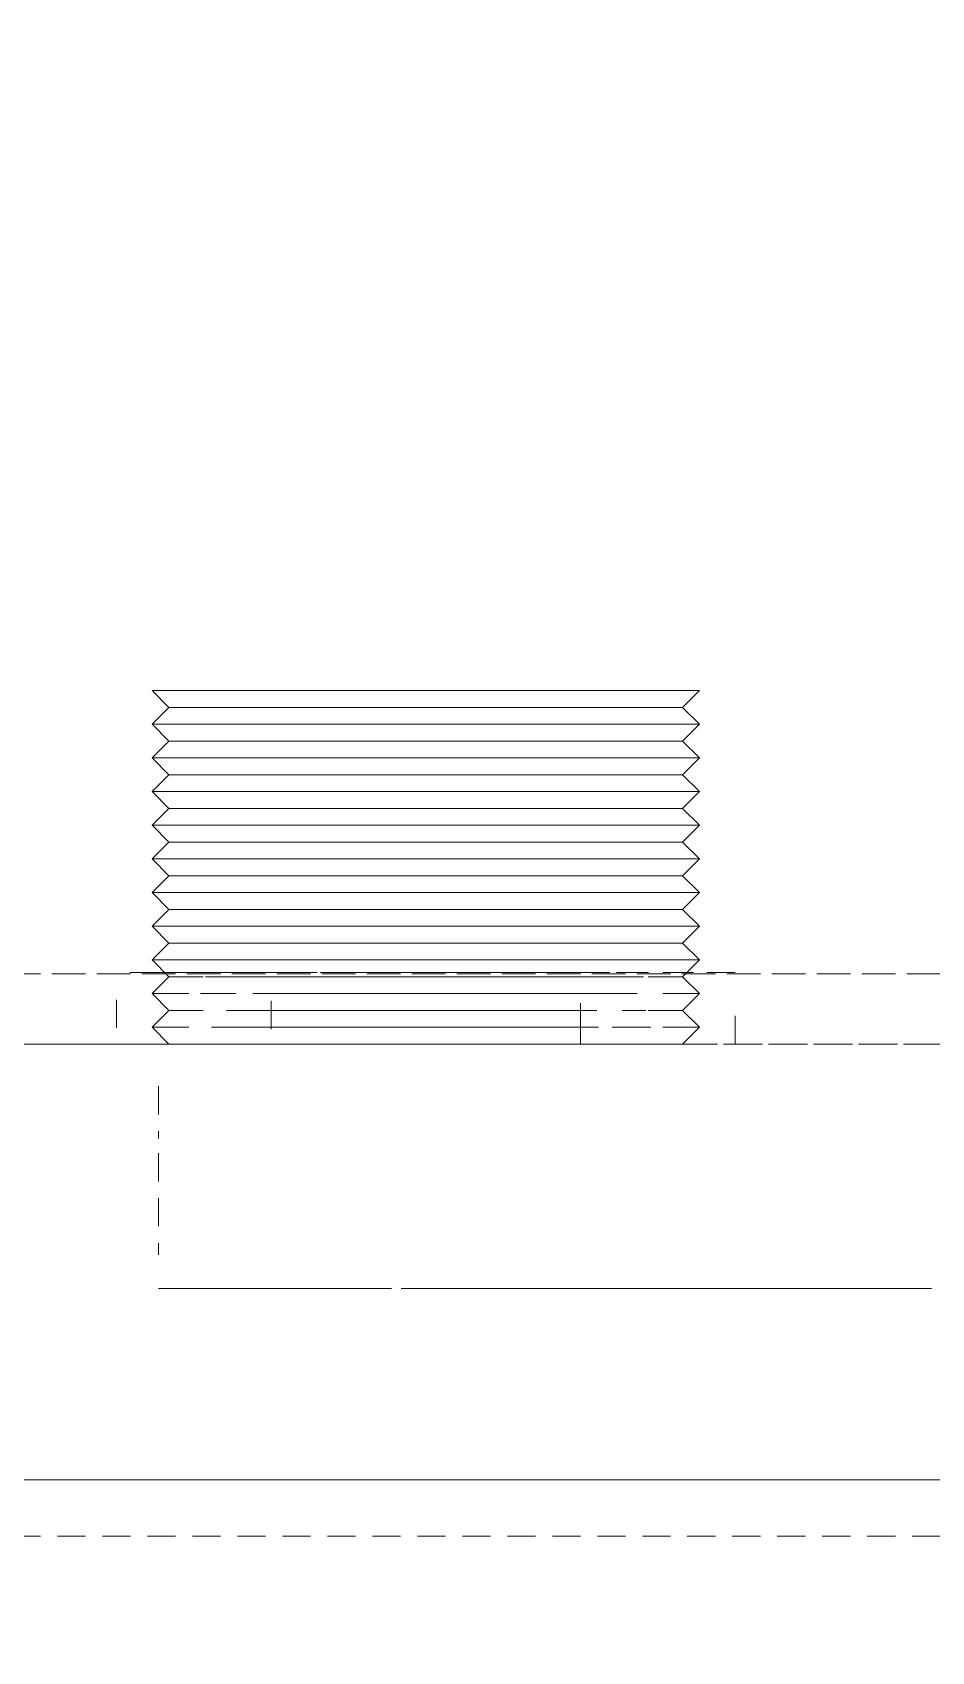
# Model space of a CAD drawing. Header units: millimetres. Extents: x -10915 to 60194, y -32941 to 46712.
# Drawn here: x 47118 to 47150, y 8855.3 to 8912.9 of the extents above; entities that cross this region are included whole.
import ezdxf

# ---------------------------------------------------------------- set-up
doc = ezdxf.new("R2010")
doc.units = ezdxf.units.MM
doc.linetypes.add('200_ШТРИХ_ш1п0_6_', pattern=[1.6, 1, -0.6])
doc.layers.add('Перекрытие штриховка', color=7, linetype='Continuous', lineweight=18)
doc.layers.add('Сантехника', color=7, linetype='Continuous', lineweight=18)

# ---------------------------------------------------------------- blocks, each defined once
blk = doc.blocks.new('Reece_Tap_Wolfen_Drinking-Fountain - 10 L_Stainless Steel-7189108-План полов 2-го этажа')
at = {"layer": 'Сантехника', "lineweight": 9}
for p, q in [((-100.233, 165.07), (-99.634, 164.472)), ((-90.502, 165.07), (-100.233, 165.07)), ((-98.002, 165.07), (-90.502, 165.07)), ((-90.502, 165.07), (-83.002, 165.07)), ((-80.77, 165.07), (-90.502, 165.07)), ((-81.369, 164.472), (-80.77, 165.07)), ((-99.634, 164.472), (-100.233, 163.873)), ((-90.502, 164.472), (-99.634, 164.472)), ((-81.369, 164.472), (-90.502, 164.472)), ((-80.77, 163.873), (-81.369, 164.472)), ((-100.233, 163.873), (-99.634, 163.275)), ((-90.502, 163.873), (-100.233, 163.873)), ((-80.77, 163.873), (-90.502, 163.873)), ((-81.369, 163.275), (-80.77, 163.873)), ((-99.634, 163.275), (-100.233, 162.676)), ((-90.502, 163.275), (-99.634, 163.275)), ((-81.369, 163.275), (-90.502, 163.275)), ((-80.77, 162.676), (-81.369, 163.275)), ((-100.233, 162.676), (-99.634, 162.077)), ((-90.502, 162.676), (-100.233, 162.676)), ((-80.77, 162.676), (-90.502, 162.676)), ((-81.369, 162.077), (-80.77, 162.676)), ((-99.634, 162.077), (-100.233, 161.479)), ((-90.502, 162.077), (-99.634, 162.077)), ((-81.369, 162.077), (-90.502, 162.077)), ((-80.77, 161.479), (-81.369, 162.077)), ((-100.233, 161.479), (-99.634, 160.88)), ((-90.502, 161.479), (-100.233, 161.479)), ((-80.77, 161.479), (-90.502, 161.479)), ((-81.369, 160.88), (-80.77, 161.479)), ((-99.634, 160.88), (-100.233, 160.282)), ((-90.502, 160.88), (-99.634, 160.88)), ((-81.369, 160.88), (-90.502, 160.88)), ((-80.77, 160.282), (-81.369, 160.88)), ((-100.233, 160.282), (-99.634, 159.683)), ((-90.502, 160.282), (-100.233, 160.282)), ((-80.77, 160.282), (-90.502, 160.282)), ((-81.369, 159.683), (-80.77, 160.282)), ((-99.634, 159.683), (-100.233, 159.085)), ((-90.502, 159.683), (-99.634, 159.683)), ((-81.369, 159.683), (-90.502, 159.683)), ((-80.77, 159.085), (-81.369, 159.683)), ((-100.233, 159.085), (-99.634, 158.486)), ((-90.502, 159.085), (-100.233, 159.085)), ((-80.77, 159.085), (-90.502, 159.085)), ((-81.369, 158.486), (-80.77, 159.085)), ((-99.634, 158.486), (-100.233, 157.887)), ((-90.502, 158.486), (-99.634, 158.486)), ((-81.369, 158.486), (-90.502, 158.486)), ((-80.77, 157.887), (-81.369, 158.486)), ((-100.233, 157.887), (-99.634, 157.289)), ((-90.502, 157.887), (-100.233, 157.887)), ((-80.77, 157.887), (-90.502, 157.887)), ((-81.369, 157.289), (-80.77, 157.887)), ((-99.634, 157.289), (-100.233, 156.69)), ((-90.502, 157.289), (-99.634, 157.289)), ((-81.369, 157.289), (-90.502, 157.289)), ((-80.77, 156.69), (-81.369, 157.289)), ((-100.233, 156.69), (-99.634, 156.092)), ((-90.502, 156.69), (-100.233, 156.69)), ((-80.77, 156.69), (-90.502, 156.69)), ((-81.369, 156.092), (-80.77, 156.69)), ((-99.634, 156.092), (-100.233, 155.493)), ((-90.502, 156.092), (-99.634, 156.092)), ((-81.369, 156.092), (-90.502, 156.092)), ((-80.77, 155.493), (-81.369, 156.092)), ((-100.233, 155.493), (-99.634, 154.894)), ((-90.502, 155.493), (-100.233, 155.493)), ((-80.77, 155.493), (-90.502, 155.493)), ((-81.369, 154.894), (-80.77, 155.493))]:
    blk.add_line(p, q, dxfattribs=at)
at = {"layer": 'Сантехника', "color": 251, "lineweight": 9, "true_color": 0x666666}
for p, q in [((-90.502, 165.07), (-97.53, 165.07)), ((-83.473, 165.07), (-90.502, 165.07)), ((-92.201, 164.472), (-97.423, 164.472)), ((-83.83, 164.472), (-90.502, 164.472)), ((-91.249, 163.873), (-97.53, 163.873)), ((-84.011, 163.873), (-90.502, 163.873)), ((-92.201, 163.275), (-97.423, 163.275)), ((-84.363, 163.275), (-90.502, 163.275)), ((-92.816, 162.676), (-97.53, 162.676)), ((-90.502, 162.676), (-91.992, 162.676)), ((-83.473, 162.676), (-90.502, 162.676)), ((-92.359, 162.077), (-97.423, 162.077)), ((-90.502, 162.077), (-92.201, 162.077)), ((-83.581, 162.077), (-90.502, 162.077)), ((-92.816, 161.479), (-97.53, 161.479)), ((-90.502, 161.479), (-92.726, 161.479)), ((-83.473, 161.479), (-90.502, 161.479)), ((-93.084, 160.88), (-97.423, 160.88)), ((-90.502, 160.88), (-92.201, 160.88)), ((-83.581, 160.88), (-90.502, 160.88)), ((-93.447, 160.282), (-97.53, 160.282)), ((-90.502, 160.282), (-92.816, 160.282)), ((-83.473, 160.282), (-90.502, 160.282)), ((-90.502, 159.683), (-97.423, 159.683)), ((-83.581, 159.683), (-90.502, 159.683)), ((-94.15, 159.085), (-97.53, 159.085)), ((-90.502, 159.085), (-92.816, 159.085)), ((-83.473, 159.085), (-90.502, 159.085)), ((-90.502, 158.486), (-97.423, 158.486)), ((-83.581, 158.486), (-90.502, 158.486)), ((-90.502, 157.887), (-97.53, 157.887)), ((-83.473, 157.887), (-90.502, 157.887)), ((-90.502, 157.289), (-97.423, 157.289)), ((-83.581, 157.289), (-90.502, 157.289)), ((-90.502, 156.69), (-97.53, 156.69)), ((-83.473, 156.69), (-90.502, 156.69)), ((-90.502, 156.092), (-97.423, 156.092)), ((-83.581, 156.092), (-90.502, 156.092)), ((-90.502, 155.493), (-97.53, 155.493)), ((-83.473, 155.493), (-90.502, 155.493))]:
    blk.add_line(p, q, dxfattribs=at)
at = {"layer": 'Сантехника', "linetype": '200_ШТРИХ_ш1п0_6_'}
for p, q in [((134, 155), (-134, 155)), ((-100.028, 155.046), (-101.502, 155.046)), ((-100.233, 155.046), (-98.929, 155.046)), ((-93.252, 155.046), (-96.002, 155.046)), ((-92.702, 155.046), (-88.302, 155.046)), ((-92.702, 155.046), (-88.302, 155.046)), ((-85.002, 155.046), (-87.752, 155.046)), ((-82.074, 155.046), (-80.77, 155.046)), ((-79.502, 155.046), (-80.975, 155.046))]:
    blk.add_line(p, q, dxfattribs=at)
at = {"layer": 'Сантехника', "color": 251, "linetype": '200_ШТРИХ_ш1п0_6_', "true_color": 0x666666}
for p, q in [((-110, 155), (110, 155)), ((110, 155), (-110, 155)), ((-95.265, 155.046), (-96.002, 155.046)), ((-85.002, 155.046), (-85.739, 155.046)), ((120, 137), (-120, 137))]:
    blk.add_line(p, q, dxfattribs=at)
at = {"layer": 'Сантехника', "color": 253, "linetype": '200_ШТРИХ_ш1п0_6_', "true_color": 0xa3a3a3}
for p, q in [((110, 155), (-110, 155)), ((-98.28, 155.046), (-100.028, 155.046)), ((-96.002, 155.046), (-100.028, 155.046)), ((-95.367, 155.046), (-90.502, 155.046)), ((-93.252, 155.046), (-95.265, 155.046)), ((-87.752, 155.046), (-93.252, 155.046)), ((-92.407, 155.046), (-90.502, 155.046)), ((-92.407, 155.046), (-90.502, 155.046)), ((-90.502, 155.046), (-85.636, 155.046)), ((-89.932, 155.046), (-89.402, 155.046)), ((-89.932, 155.046), (-89.402, 155.046)), ((-88.946, 155.046), (-88.302, 155.046)), ((-88.946, 155.046), (-88.302, 155.046)), ((-85.739, 155.046), (-87.752, 155.046)), ((-80.975, 155.046), (-85.002, 155.046)), ((-80.975, 155.046), (-82.724, 155.046)), ((-101.502, 154.076), (-101.502, 152.5)), ((-96.002, 154.035), (-96.002, 152.5)), ((-96.002, 154.035), (-96.002, 152.5)), ((-85.002, 152.5), (-85.002, 153.953)), ((-85.002, 152.5), (-85.002, 153.953)), ((-79.502, 152.5), (-79.502, 153.912)), ((-110, 152.5), (109.924, 152.5)), ((-120, 137), (120, 137)), ((120, 137), (-120, 137)), ((-134, 135), (134, 135)), ((-134, 135), (134, 135))]:
    blk.add_line(p, q, dxfattribs=at)
at = {"layer": 'Сантехника', "color": 9, "linetype": '200_ШТРИХ_ш1п0_6_', "true_color": 0xc7c7c7}
for p, q in [((-97.053, 155.046), (-98.28, 155.046)), ((-97.383, 155.046), (-96.044, 155.046)), ((-95.367, 155.046), (-90.502, 155.046)), ((-92.702, 155.046), (-92.407, 155.046)), ((-92.702, 155.046), (-92.407, 155.046)), ((-90.502, 155.046), (-89.932, 155.046)), ((-90.502, 155.046), (-89.932, 155.046)), ((-90.502, 155.046), (-85.636, 155.046)), ((-89.402, 155.046), (-88.946, 155.046)), ((-89.402, 155.046), (-88.946, 155.046)), ((-84.959, 155.046), (-83.621, 155.046)), ((-82.724, 155.046), (-83.951, 155.046)), ((-98.28, 152.5), (-110, 152.5)), ((-110, 152.5), (-98.28, 152.5)), ((-101.502, 152.5), (-96.002, 152.5)), ((-98.929, 152.5), (-100.233, 152.5)), ((-96.002, 152.5), (-85.002, 152.5)), ((-90.502, 152.5), (-95.367, 152.5)), ((-88.302, 152.5), (-92.702, 152.5)), ((-88.302, 152.5), (-92.702, 152.5)), ((-85.636, 152.5), (-90.502, 152.5)), ((-85.002, 152.5), (-82.724, 152.5)), ((-72.514, 152.5), (-82.724, 152.5)), ((-82.724, 152.5), (-72.514, 152.5)), ((-82.724, 152.5), (-79.502, 152.5)), ((-80.77, 152.5), (-82.074, 152.5)), ((-81.102, 152.5), (-82.074, 152.5)), ((-80.77, 152.5), (-81.102, 152.5)), ((-100, 151), (-100, 149.142)), ((-100, 148.617), (-100, 145)), ((-90.371, 143.804), (-100, 143.804)), ((-72.514, 143.804), (-100, 143.804)), ((-90.371, 143.804), (-72.514, 143.804)), ((-120, 137), (120, 137)), ((120, 137), (-120, 137))]:
    blk.add_line(p, q, dxfattribs=at)
at = {"layer": 'Сантехника', "color": 254, "linetype": '200_ШТРИХ_ш1п0_6_', "true_color": 0xdddddd}
for p, q in [((-89.184, 155.046), (-91.925, 155.046)), ((-96.002, 154.035), (-96.002, 152.5)), ((-85.002, 153.953), (-85.002, 152.5)), ((-100, 152.5), (-110, 152.5)), ((-110, 152.5), (-100, 152.5)), ((-100, 152.5), (-98.28, 152.5)), ((-100, 152.5), (-98.717, 152.5)), ((-96.997, 152.5), (-98.28, 152.5)), ((-98.28, 152.5), (-96.997, 152.5)), ((-98.28, 152.5), (-97.053, 152.5)), ((-96.044, 152.5), (-97.383, 152.5)), ((-96.002, 152.5), (-95.814, 152.5)), ((-95.814, 152.5), (-95.265, 152.5)), ((-93.02, 152.5), (-95.367, 152.5)), ((-90.502, 152.5), (-93.02, 152.5)), ((-85.636, 152.5), (-90.502, 152.5)), ((-85.739, 152.5), (-85.189, 152.5)), ((-85.189, 152.5), (-85.002, 152.5)), ((-83.621, 152.5), (-84.959, 152.5)), ((-82.724, 152.5), (-84.006, 152.5)), ((-84.006, 152.5), (-82.724, 152.5)), ((-83.951, 152.5), (-82.724, 152.5)), ((-82.724, 152.5), (-72.514, 152.5)), ((-72.514, 152.5), (-82.724, 152.5)), ((-100, 151), (-100, 149.142)), ((-100, 148.617), (-100, 145)), ((-90.371, 143.804), (-100, 143.804)), ((-72.514, 143.804), (-100, 143.804)), ((-90.371, 143.804), (-72.514, 143.804)), ((120, 137), (-120, 137))]:
    blk.add_line(p, q, dxfattribs=at)
at = {"layer": 'Сантехника', "color": 253, "lineweight": 9, "true_color": 0xa3a3a3}
for p, q in [((-23.514, 155), (-72.514, 155)), ((-71.679, 155), (-72.514, 155)), ((-99.634, 154.894), (-100.233, 154.296)), ((-98.411, 154.894), (-99.634, 154.894)), ((-90.502, 154.894), (-96.701, 154.894)), ((-84.423, 154.894), (-90.502, 154.894)), ((-81.369, 154.894), (-82.593, 154.894)), ((-80.77, 154.296), (-81.369, 154.894)), ((-100.233, 154.296), (-99.634, 153.697)), ((-81.369, 153.697), (-80.77, 154.296)), ((-99.634, 153.697), (-100.233, 153.099)), ((-98.411, 153.697), (-99.634, 153.697)), ((-90.502, 153.697), (-96.58, 153.697)), ((-84.423, 153.697), (-90.502, 153.697)), ((-81.369, 153.697), (-82.593, 153.697)), ((-80.77, 153.099), (-81.369, 153.697)), ((-100.233, 153.099), (-99.634, 152.5)), ((-98.929, 153.099), (-100.233, 153.099)), ((-90.502, 153.099), (-96.647, 153.099)), ((-84.357, 153.099), (-90.502, 153.099)), ((-80.77, 153.099), (-82.074, 153.099)), ((-81.369, 152.5), (-80.77, 153.099))]:
    blk.add_line(p, q, dxfattribs=at)
at = {"layer": 'Сантехника', "color": 9, "lineweight": 9, "true_color": 0xc7c7c7}
for p, q in [((-97.423, 154.894), (-98.33, 154.894)), ((-96.701, 154.894), (-98.33, 154.894)), ((-90.502, 154.894), (-96.358, 154.894)), ((-84.423, 154.894), (-90.502, 154.894)), ((-82.759, 154.894), (-84.423, 154.894)), ((-98.929, 154.296), (-100.233, 154.296)), ((-90.502, 154.296), (-96.647, 154.296)), ((-84.357, 154.296), (-90.502, 154.296)), ((-80.77, 154.296), (-82.074, 154.296)), ((-96.58, 153.697), (-97.587, 153.697)), ((-90.502, 153.697), (-96.58, 153.697)), ((-84.423, 153.697), (-89.755, 153.697)), ((-82.673, 153.697), (-83.521, 153.697)), ((-82.673, 153.697), (-83.521, 153.697)), ((-96.647, 153.099), (-98.124, 153.099)), ((-90.502, 153.099), (-96.647, 153.099)), ((-84.357, 153.099), (-90.128, 153.099)), ((-82.494, 153.099), (-83.869, 153.099)), ((-82.494, 153.099), (-83.473, 153.099)), ((-98.411, 152.5), (-99.634, 152.5)), ((-90.502, 152.5), (-96.58, 152.5)), ((-96.314, 152.5), (-90.502, 152.5)), ((-96.314, 152.5), (-90.502, 152.5)), ((-90.502, 152.5), (-84.689, 152.5)), ((-90.502, 152.5), (-84.689, 152.5)), ((-84.423, 152.5), (-90.502, 152.5)), ((-81.369, 152.5), (-82.593, 152.5)), ((-72.514, 152.5), (-71.679, 152.5)), ((-72.514, 152.5), (-49.801, 152.5))]:
    blk.add_line(p, q, dxfattribs=at)
at = {"layer": 'Сантехника', "color": 254, "lineweight": 9, "true_color": 0xdddddd}
for p, q in [((-97.254, 154.296), (-98.51, 154.296)), ((-97.53, 154.296), (-98.51, 154.296)), ((-90.502, 154.296), (-96.647, 154.296)), ((-84.357, 154.296), (-89.382, 154.296)), ((-82.982, 154.296), (-84.357, 154.296)), ((-97.423, 152.5), (-98.33, 152.5)), ((-96.58, 152.5), (-98.33, 152.5)), ((-98.002, 152.5), (-96.997, 152.5)), ((-90.502, 152.5), (-96.58, 152.5)), ((-84.423, 152.5), (-90.502, 152.5)), ((-82.673, 152.5), (-84.423, 152.5)), ((-84.006, 152.5), (-83.002, 152.5)), ((-82.673, 152.5), (-83.581, 152.5))]:
    blk.add_line(p, q, dxfattribs=at)
at = {"layer": 'Сантехника', "color": 254, "linetype": '200_ШТРИХ_ш1п0_6_', "true_color": 0xeaeaea}
for p, q in [((-100, 152.5), (-110, 152.5)), ((-100, 152.5), (-98.28, 152.5)), ((-100, 152.5), (-98.717, 152.5)), ((-98.316, 152.5), (-97.021, 152.5)), ((-98.28, 152.5), (-96.997, 152.5)), ((-85.636, 152.5), (-95.367, 152.5)), ((-95.367, 152.5), (-85.636, 152.5)), ((-95.265, 152.5), (-94.391, 152.5)), ((-94.391, 152.5), (-93.252, 152.5)), ((-91.071, 152.5), (-92.702, 152.5)), ((-92.407, 152.5), (-92.702, 152.5)), ((-91.071, 152.5), (-92.407, 152.5)), ((-91.925, 152.5), (-89.078, 152.5)), ((-88.596, 152.5), (-90.502, 152.5)), ((-89.932, 152.5), (-90.502, 152.5)), ((-88.596, 152.5), (-89.932, 152.5)), ((-87.752, 152.5), (-86.613, 152.5)), ((-86.613, 152.5), (-85.739, 152.5)), ((-84.006, 152.5), (-82.724, 152.5)), ((-82.724, 152.5), (-84.006, 152.5)), ((-82.724, 152.5), (-72.514, 152.5)), ((-72.514, 152.5), (-82.724, 152.5)), ((-100, 151), (-100, 149.142)), ((-100, 148.617), (-100, 145)), ((-90.371, 143.804), (-100, 143.804)), ((-72.514, 143.804), (-100, 143.804)), ((-90.371, 143.804), (-72.514, 143.804)), ((-120, 137), (120, 137)), ((-120, 137), (120, 137))]:
    blk.add_line(p, q, dxfattribs=at)
at = {"layer": 'Сантехника', "color": 7, "linetype": '200_ШТРИХ_ш1п0_6_', "true_color": 0xfdfdfd}
for p, q in [((-98.28, 152.5), (-100, 152.5)), ((-100, 152.5), (-98.28, 152.5)), ((-98.28, 152.5), (-100, 152.5)), ((-100, 152.5), (-98.28, 152.5)), ((-100, 152.5), (-98.717, 152.5)), ((-100, 152.5), (-98.28, 152.5)), ((-100, 152.5), (-98.717, 152.5)), ((-100, 152.5), (-98.28, 152.5)), ((-100, 152.5), (-98.717, 152.5)), ((-100, 152.5), (-98.28, 152.5)), ((-100, 152.5), (-98.717, 152.5)), ((-100, 152.5), (-98.28, 152.5)), ((-100, 152.5), (-98.717, 152.5)), ((-100, 152.5), (-98.28, 152.5)), ((-100, 152.5), (-98.717, 152.5)), ((-100, 152.5), (-98.28, 152.5)), ((-100, 152.5), (-98.717, 152.5)), ((-100, 152.5), (-98.28, 152.5)), ((-100, 152.5), (-98.717, 152.5)), ((-100, 152.5), (-98.28, 152.5)), ((-100, 152.5), (-98.717, 152.5)), ((-100, 152.5), (-98.28, 152.5)), ((-100, 152.5), (-98.717, 152.5)), ((-100, 152.5), (-98.28, 152.5)), ((-100, 152.5), (-98.717, 152.5)), ((-100, 152.5), (-98.28, 152.5)), ((-100, 152.5), (-98.717, 152.5)), ((-100, 152.5), (-98.28, 152.5)), ((-100, 152.5), (-98.717, 152.5)), ((-100, 152.5), (-98.28, 152.5)), ((-100, 152.5), (-98.717, 152.5)), ((-100, 152.5), (-98.28, 152.5)), ((-100, 152.5), (-98.717, 152.5)), ((-100, 152.5), (-98.28, 152.5)), ((-100, 152.5), (-98.717, 152.5)), ((-100, 152.5), (-98.28, 152.5)), ((-100, 152.5), (-98.717, 152.5)), ((-100, 152.5), (-98.28, 152.5)), ((-100, 152.5), (-98.717, 152.5)), ((-98.316, 152.5), (-97.021, 152.5)), ((-98.316, 152.5), (-97.021, 152.5)), ((-98.316, 152.5), (-97.021, 152.5)), ((-98.316, 152.5), (-97.021, 152.5)), ((-98.316, 152.5), (-97.021, 152.5)), ((-98.316, 152.5), (-97.021, 152.5)), ((-98.316, 152.5), (-97.021, 152.5)), ((-98.316, 152.5), (-97.021, 152.5)), ((-98.316, 152.5), (-97.021, 152.5)), ((-98.316, 152.5), (-97.021, 152.5)), ((-98.316, 152.5), (-97.021, 152.5)), ((-98.316, 152.5), (-97.021, 152.5)), ((-98.316, 152.5), (-97.021, 152.5)), ((-98.316, 152.5), (-97.021, 152.5)), ((-98.316, 152.5), (-97.021, 152.5)), ((-98.316, 152.5), (-97.021, 152.5)), ((-98.316, 152.5), (-97.021, 152.5)), ((-98.316, 152.5), (-97.021, 152.5)), ((-98.316, 152.5), (-97.021, 152.5)), ((-96.997, 152.5), (-98.28, 152.5)), ((-98.28, 152.5), (-96.997, 152.5)), ((-96.997, 152.5), (-98.28, 152.5)), ((-98.28, 152.5), (-96.997, 152.5)), ((-98.28, 152.5), (-96.997, 152.5)), ((-98.28, 152.5), (-96.997, 152.5)), ((-98.28, 152.5), (-96.997, 152.5)), ((-98.28, 152.5), (-96.997, 152.5)), ((-98.28, 152.5), (-96.997, 152.5)), ((-98.28, 152.5), (-96.997, 152.5)), ((-98.28, 152.5), (-96.997, 152.5)), ((-98.28, 152.5), (-96.997, 152.5)), ((-98.28, 152.5), (-96.997, 152.5)), ((-98.28, 152.5), (-96.997, 152.5)), ((-98.28, 152.5), (-96.997, 152.5)), ((-98.28, 152.5), (-96.997, 152.5)), ((-98.28, 152.5), (-96.997, 152.5)), ((-98.28, 152.5), (-96.997, 152.5)), ((-98.28, 152.5), (-96.997, 152.5)), ((-98.28, 152.5), (-96.997, 152.5)), ((-98.28, 152.5), (-96.997, 152.5)), ((-98.28, 152.5), (-96.997, 152.5)), ((-85.636, 152.5), (-95.367, 152.5)), ((-95.367, 152.5), (-85.636, 152.5)), ((-85.636, 152.5), (-95.367, 152.5)), ((-95.367, 152.5), (-85.636, 152.5)), ((-95.367, 152.5), (-85.636, 152.5)), ((-95.367, 152.5), (-85.636, 152.5)), ((-95.367, 152.5), (-85.636, 152.5)), ((-95.367, 152.5), (-85.636, 152.5)), ((-95.367, 152.5), (-85.636, 152.5)), ((-95.367, 152.5), (-85.636, 152.5)), ((-95.367, 152.5), (-85.636, 152.5)), ((-95.367, 152.5), (-85.636, 152.5)), ((-95.367, 152.5), (-85.636, 152.5)), ((-95.367, 152.5), (-85.636, 152.5)), ((-95.367, 152.5), (-85.636, 152.5)), ((-95.367, 152.5), (-85.636, 152.5)), ((-95.367, 152.5), (-85.636, 152.5)), ((-95.367, 152.5), (-85.636, 152.5)), ((-95.367, 152.5), (-85.636, 152.5)), ((-95.367, 152.5), (-85.636, 152.5)), ((-95.367, 152.5), (-85.636, 152.5)), ((-95.367, 152.5), (-85.636, 152.5)), ((-95.367, 152.5), (-85.636, 152.5)), ((-94.996, 152.5), (-93.029, 152.5)), ((-94.996, 152.5), (-93.029, 152.5)), ((-94.996, 152.5), (-93.029, 152.5)), ((-94.996, 152.5), (-93.029, 152.5)), ((-94.996, 152.5), (-93.029, 152.5)), ((-94.996, 152.5), (-93.029, 152.5)), ((-94.996, 152.5), (-93.029, 152.5)), ((-94.996, 152.5), (-93.029, 152.5)), ((-94.996, 152.5), (-93.029, 152.5)), ((-94.996, 152.5), (-93.029, 152.5)), ((-94.996, 152.5), (-93.029, 152.5)), ((-94.996, 152.5), (-93.029, 152.5)), ((-94.996, 152.5), (-93.029, 152.5)), ((-94.996, 152.5), (-93.029, 152.5)), ((-94.996, 152.5), (-93.029, 152.5)), ((-94.996, 152.5), (-93.029, 152.5)), ((-94.996, 152.5), (-93.029, 152.5)), ((-94.996, 152.5), (-93.029, 152.5)), ((-94.996, 152.5), (-93.029, 152.5)), ((-94.996, 152.5), (-93.029, 152.5)), ((-92.742, 152.5), (-90.503, 152.5)), ((-92.742, 152.5), (-90.503, 152.5)), ((-92.742, 152.5), (-90.503, 152.5)), ((-92.742, 152.5), (-90.503, 152.5)), ((-92.742, 152.5), (-90.503, 152.5)), ((-92.742, 152.5), (-90.503, 152.5)), ((-92.742, 152.5), (-90.503, 152.5)), ((-92.742, 152.5), (-90.503, 152.5)), ((-92.742, 152.5), (-90.503, 152.5)), ((-92.742, 152.5), (-90.503, 152.5)), ((-92.742, 152.5), (-90.503, 152.5)), ((-92.742, 152.5), (-90.503, 152.5)), ((-92.742, 152.5), (-90.503, 152.5)), ((-92.742, 152.5), (-90.503, 152.5)), ((-92.742, 152.5), (-90.503, 152.5)), ((-92.742, 152.5), (-90.503, 152.5)), ((-92.742, 152.5), (-90.503, 152.5)), ((-92.742, 152.5), (-90.503, 152.5)), ((-92.742, 152.5), (-90.503, 152.5)), ((-92.742, 152.5), (-90.503, 152.5)), ((-85.636, 152.5), (-90.371, 152.5)), ((-85.636, 152.5), (-90.371, 152.5)), ((-85.636, 152.5), (-90.371, 152.5)), ((-85.636, 152.5), (-90.371, 152.5)), ((-85.636, 152.5), (-90.371, 152.5)), ((-85.636, 152.5), (-90.371, 152.5)), ((-85.636, 152.5), (-90.371, 152.5)), ((-85.636, 152.5), (-90.371, 152.5)), ((-85.636, 152.5), (-90.371, 152.5)), ((-85.636, 152.5), (-90.371, 152.5)), ((-85.636, 152.5), (-90.371, 152.5)), ((-85.636, 152.5), (-90.371, 152.5)), ((-85.636, 152.5), (-90.371, 152.5)), ((-85.636, 152.5), (-90.371, 152.5)), ((-85.636, 152.5), (-90.371, 152.5)), ((-85.636, 152.5), (-90.371, 152.5)), ((-85.636, 152.5), (-90.371, 152.5)), ((-85.636, 152.5), (-90.371, 152.5)), ((-85.636, 152.5), (-90.371, 152.5)), ((-85.636, 152.5), (-90.371, 152.5)), ((-82.724, 152.5), (-84.006, 152.5)), ((-84.006, 152.5), (-82.724, 152.5)), ((-82.724, 152.5), (-84.006, 152.5)), ((-84.006, 152.5), (-82.724, 152.5)), ((-82.724, 152.5), (-84.006, 152.5)), ((-84.006, 152.5), (-82.724, 152.5)), ((-82.724, 152.5), (-84.006, 152.5)), ((-84.006, 152.5), (-82.724, 152.5)), ((-82.724, 152.5), (-84.006, 152.5)), ((-84.006, 152.5), (-82.724, 152.5)), ((-82.724, 152.5), (-84.006, 152.5)), ((-84.006, 152.5), (-82.724, 152.5)), ((-82.724, 152.5), (-84.006, 152.5)), ((-84.006, 152.5), (-82.724, 152.5)), ((-82.724, 152.5), (-84.006, 152.5)), ((-84.006, 152.5), (-82.724, 152.5)), ((-82.724, 152.5), (-84.006, 152.5)), ((-84.006, 152.5), (-82.724, 152.5)), ((-82.724, 152.5), (-84.006, 152.5)), ((-84.006, 152.5), (-82.724, 152.5)), ((-82.724, 152.5), (-84.006, 152.5)), ((-84.006, 152.5), (-82.724, 152.5)), ((-82.724, 152.5), (-84.006, 152.5)), ((-84.006, 152.5), (-82.724, 152.5)), ((-82.724, 152.5), (-84.006, 152.5)), ((-84.006, 152.5), (-82.724, 152.5)), ((-82.724, 152.5), (-84.006, 152.5)), ((-84.006, 152.5), (-82.724, 152.5)), ((-82.724, 152.5), (-84.006, 152.5)), ((-84.006, 152.5), (-82.724, 152.5)), ((-82.724, 152.5), (-84.006, 152.5)), ((-84.006, 152.5), (-82.724, 152.5)), ((-82.724, 152.5), (-84.006, 152.5)), ((-84.006, 152.5), (-82.724, 152.5)), ((-82.724, 152.5), (-84.006, 152.5)), ((-84.006, 152.5), (-82.724, 152.5)), ((-82.724, 152.5), (-84.006, 152.5)), ((-84.006, 152.5), (-82.724, 152.5)), ((-82.724, 152.5), (-84.006, 152.5)), ((-84.006, 152.5), (-82.724, 152.5)), ((-82.724, 152.5), (-84.006, 152.5)), ((-72.514, 152.5), (-82.724, 152.5)), ((-82.724, 152.5), (-72.514, 152.5)), ((-72.514, 152.5), (-82.724, 152.5)), ((-82.724, 152.5), (-72.514, 152.5)), ((-72.514, 152.5), (-82.724, 152.5)), ((-82.724, 152.5), (-72.514, 152.5)), ((-72.514, 152.5), (-82.724, 152.5)), ((-82.724, 152.5), (-72.514, 152.5)), ((-72.514, 152.5), (-82.724, 152.5)), ((-82.724, 152.5), (-72.514, 152.5)), ((-72.514, 152.5), (-82.724, 152.5)), ((-82.724, 152.5), (-72.514, 152.5)), ((-72.514, 152.5), (-82.724, 152.5)), ((-82.724, 152.5), (-72.514, 152.5)), ((-72.514, 152.5), (-82.724, 152.5)), ((-82.724, 152.5), (-72.514, 152.5)), ((-72.514, 152.5), (-82.724, 152.5)), ((-82.724, 152.5), (-72.514, 152.5)), ((-72.514, 152.5), (-82.724, 152.5)), ((-82.724, 152.5), (-72.514, 152.5)), ((-72.514, 152.5), (-82.724, 152.5)), ((-82.724, 152.5), (-72.514, 152.5)), ((-72.514, 152.5), (-82.724, 152.5)), ((-82.724, 152.5), (-72.514, 152.5)), ((-72.514, 152.5), (-82.724, 152.5)), ((-82.724, 152.5), (-72.514, 152.5)), ((-72.514, 152.5), (-82.724, 152.5)), ((-82.724, 152.5), (-72.514, 152.5)), ((-72.514, 152.5), (-82.724, 152.5)), ((-82.724, 152.5), (-72.514, 152.5)), ((-72.514, 152.5), (-82.724, 152.5)), ((-82.724, 152.5), (-72.514, 152.5)), ((-72.514, 152.5), (-82.724, 152.5)), ((-82.724, 152.5), (-72.514, 152.5)), ((-72.514, 152.5), (-82.724, 152.5)), ((-82.724, 152.5), (-72.514, 152.5)), ((-72.514, 152.5), (-82.724, 152.5)), ((-82.724, 152.5), (-72.514, 152.5)), ((-72.514, 152.5), (-82.724, 152.5)), ((-100, 151), (-100, 149.142)), ((-100, 151), (-100, 149.142)), ((-100, 151), (-100, 149.142)), ((-100, 151), (-100, 149.142)), ((-100, 151), (-100, 149.142)), ((-100, 151), (-100, 149.142)), ((-100, 151), (-100, 149.142)), ((-100, 151), (-100, 149.142)), ((-100, 151), (-100, 149.142)), ((-100, 151), (-100, 149.142)), ((-100, 151), (-100, 149.142)), ((-100, 151), (-100, 149.142)), ((-100, 151), (-100, 149.142)), ((-100, 151), (-100, 149.142)), ((-100, 151), (-100, 149.142)), ((-100, 151), (-100, 149.142)), ((-100, 151), (-100, 149.142)), ((-100, 148.617), (-100, 145)), ((-100, 148.617), (-100, 145)), ((-100, 148.617), (-100, 145)), ((-100, 148.617), (-100, 145)), ((-100, 148.617), (-100, 145)), ((-100, 148.617), (-100, 145)), ((-100, 148.617), (-100, 145)), ((-100, 148.617), (-100, 145)), ((-100, 148.617), (-100, 145)), ((-100, 148.617), (-100, 145)), ((-100, 148.617), (-100, 145)), ((-100, 148.617), (-100, 145)), ((-100, 148.617), (-100, 145)), ((-100, 148.617), (-100, 145)), ((-100, 148.617), (-100, 145)), ((-100, 148.617), (-100, 145)), ((-100, 148.617), (-100, 145)), ((-90.371, 143.804), (-100, 143.804)), ((-72.514, 143.804), (-100, 143.804)), ((-98.717, 143.804), (-100, 143.804)), ((-72.514, 143.804), (-100, 143.804)), ((-90.371, 143.804), (-100, 143.804)), ((-72.514, 143.804), (-100, 143.804)), ((-90.371, 143.804), (-100, 143.804)), ((-72.514, 143.804), (-100, 143.804)), ((-94.996, 143.804), (-100, 143.804)), ((-72.514, 143.804), (-100, 143.804)), ((-94.996, 143.804), (-100, 143.804)), ((-72.514, 143.804), (-100, 143.804)), ((-98.717, 143.804), (-100, 143.804)), ((-72.514, 143.804), (-100, 143.804)), ((-90.371, 143.804), (-100, 143.804)), ((-72.514, 143.804), (-100, 143.804)), ((-90.371, 143.804), (-100, 143.804)), ((-72.514, 143.804), (-100, 143.804)), ((-98.717, 143.804), (-100, 143.804)), ((-72.514, 143.804), (-100, 143.804)), ((-90.371, 143.804), (-100, 143.804)), ((-72.514, 143.804), (-100, 143.804)), ((-98.717, 143.804), (-100, 143.804)), ((-72.514, 143.804), (-100, 143.804)), ((-90.371, 143.804), (-100, 143.804)), ((-72.514, 143.804), (-100, 143.804)), ((-98.717, 143.804), (-100, 143.804)), ((-72.514, 143.804), (-100, 143.804)), ((-98.717, 143.804), (-100, 143.804)), ((-72.514, 143.804), (-100, 143.804)), ((-98.717, 143.804), (-100, 143.804)), ((-72.514, 143.804), (-100, 143.804)), ((-98.717, 143.804), (-100, 143.804)), ((-72.514, 143.804), (-100, 143.804)), ((-90.371, 143.804), (-98.717, 143.804)), ((-90.371, 143.804), (-98.717, 143.804)), ((-92.742, 143.804), (-98.717, 143.804)), ((-90.371, 143.804), (-98.717, 143.804)), ((-94.996, 143.804), (-98.717, 143.804)), ((-92.742, 143.804), (-98.717, 143.804)), ((-90.371, 143.804), (-98.717, 143.804)), ((-97.021, 143.804), (-98.717, 143.804)), ((-94.996, 143.804), (-97.021, 143.804)), ((-92.742, 143.804), (-94.996, 143.804)), ((-92.742, 143.804), (-94.996, 143.804)), ((-90.371, 143.804), (-94.996, 143.804)), ((-92.742, 143.804), (-94.996, 143.804)), ((-90.371, 143.804), (-92.742, 143.804)), ((-90.371, 143.804), (-92.742, 143.804)), ((-90.371, 143.804), (-92.742, 143.804)), ((-90.371, 143.804), (-92.742, 143.804)), ((-90.371, 143.804), (-92.742, 143.804)), ((-90.371, 143.804), (-72.514, 143.804)), ((-90.371, 143.804), (-72.514, 143.804)), ((-90.371, 143.804), (-72.514, 143.804)), ((-90.371, 143.804), (-72.514, 143.804)), ((-90.371, 143.804), (-72.514, 143.804)), ((-90.371, 143.804), (-72.514, 143.804)), ((-90.371, 143.804), (-72.514, 143.804)), ((-90.371, 143.804), (-72.514, 143.804)), ((-90.371, 143.804), (-72.514, 143.804)), ((-90.371, 143.804), (-72.514, 143.804)), ((-90.371, 143.804), (-72.514, 143.804)), ((-90.371, 143.804), (-72.514, 143.804)), ((-90.371, 143.804), (-72.514, 143.804)), ((-90.371, 143.804), (-72.514, 143.804)), ((-90.371, 143.804), (-72.514, 143.804)), ((-90.371, 143.804), (-72.514, 143.804)), ((-90.371, 143.804), (-72.514, 143.804))]:
    blk.add_line(p, q, dxfattribs=at)
at = {"layer": 'Сантехника', "color": 7, "linetype": '200_ШТРИХ_ш1п0_6_', "true_color": 0xfcfcfc}
for p, q in [((-100, 152.5), (-98.28, 152.5)), ((-100, 152.5), (-98.717, 152.5)), ((-98.316, 152.5), (-97.021, 152.5)), ((-98.28, 152.5), (-96.997, 152.5)), ((-95.367, 152.5), (-85.636, 152.5)), ((-94.996, 152.5), (-93.029, 152.5)), ((-92.742, 152.5), (-90.503, 152.5)), ((-85.636, 152.5), (-90.371, 152.5)), ((-84.006, 152.5), (-82.724, 152.5)), ((-82.724, 152.5), (-84.006, 152.5)), ((-82.724, 152.5), (-72.514, 152.5)), ((-72.514, 152.5), (-82.724, 152.5)), ((-100, 151), (-100, 149.142)), ((-100, 148.617), (-100, 145)), ((-98.717, 143.804), (-100, 143.804)), ((-72.514, 143.804), (-100, 143.804)), ((-97.021, 143.804), (-98.717, 143.804)), ((-90.371, 143.804), (-97.021, 143.804)), ((-90.371, 143.804), (-72.514, 143.804))]:
    blk.add_line(p, q, dxfattribs=at)
at = {"layer": 'Сантехника', "color": 7, "linetype": '200_ШТРИХ_ш1п0_6_', "true_color": 0xfafafa}
for p, q in [((-100, 152.5), (-98.28, 152.5)), ((-100, 152.5), (-98.717, 152.5)), ((-98.316, 152.5), (-97.021, 152.5)), ((-98.28, 152.5), (-96.997, 152.5)), ((-95.367, 152.5), (-85.636, 152.5)), ((-94.996, 152.5), (-93.029, 152.5)), ((-92.742, 152.5), (-90.503, 152.5)), ((-85.636, 152.5), (-90.371, 152.5)), ((-84.006, 152.5), (-82.724, 152.5)), ((-82.724, 152.5), (-84.006, 152.5)), ((-82.724, 152.5), (-72.514, 152.5)), ((-72.514, 152.5), (-82.724, 152.5)), ((-100, 151), (-100, 149.142)), ((-100, 148.617), (-100, 145)), ((-90.371, 143.804), (-100, 143.804)), ((-72.514, 143.804), (-100, 143.804)), ((-90.371, 143.804), (-72.514, 143.804))]:
    blk.add_line(p, q, dxfattribs=at)
at = {"layer": 'Сантехника', "color": 7, "linetype": '200_ШТРИХ_ш1п0_6_', "true_color": 0xf7f7f7}
for p, q in [((-100, 152.5), (-98.28, 152.5)), ((-100, 152.5), (-98.717, 152.5)), ((-98.316, 152.5), (-97.021, 152.5)), ((-98.28, 152.5), (-96.997, 152.5)), ((-95.367, 152.5), (-85.636, 152.5)), ((-94.996, 152.5), (-93.029, 152.5)), ((-92.742, 152.5), (-90.503, 152.5)), ((-85.636, 152.5), (-90.371, 152.5)), ((-84.006, 152.5), (-82.724, 152.5)), ((-82.724, 152.5), (-84.006, 152.5)), ((-82.724, 152.5), (-72.514, 152.5)), ((-72.514, 152.5), (-82.724, 152.5)), ((-100, 151), (-100, 149.142)), ((-100, 148.617), (-100, 145)), ((-97.021, 143.804), (-100, 143.804)), ((-72.514, 143.804), (-100, 143.804)), ((-94.996, 143.804), (-97.021, 143.804)), ((-90.371, 143.804), (-94.996, 143.804)), ((-90.371, 143.804), (-72.514, 143.804))]:
    blk.add_line(p, q, dxfattribs=at)
at = {"layer": 'Сантехника', "color": 7, "linetype": '200_ШТРИХ_ш1п0_6_', "true_color": 0xf2f2f2}
for p, q in [((-100, 152.5), (-98.28, 152.5)), ((-100, 152.5), (-98.717, 152.5)), ((-98.316, 152.5), (-97.021, 152.5)), ((-98.28, 152.5), (-96.997, 152.5)), ((-95.367, 152.5), (-85.636, 152.5)), ((-94.996, 152.5), (-93.029, 152.5)), ((-92.742, 152.5), (-90.503, 152.5)), ((-90.502, 152.5), (-91.071, 152.5)), ((-90.502, 152.5), (-91.071, 152.5)), ((-85.636, 152.5), (-90.371, 152.5)), ((-88.377, 152.5), (-88.596, 152.5)), ((-88.377, 152.5), (-88.596, 152.5)), ((-88.302, 152.5), (-88.377, 152.5)), ((-88.302, 152.5), (-88.377, 152.5)), ((-84.006, 152.5), (-82.724, 152.5)), ((-82.724, 152.5), (-84.006, 152.5)), ((-82.724, 152.5), (-72.514, 152.5)), ((-72.514, 152.5), (-82.724, 152.5)), ((-100, 151), (-100, 149.142)), ((-100, 148.617), (-100, 145)), ((-90.371, 143.804), (-100, 143.804)), ((-72.514, 143.804), (-100, 143.804)), ((-90.371, 143.804), (-72.514, 143.804))]:
    blk.add_line(p, q, dxfattribs=at)

msp = doc.modelspace()

# ---------------------------------------------------------------- hatches: boundary and pattern name
at = {"layer": 'Перекрытие штриховка', "lineweight": 9, "true_color": 0x787878}
h = msp.add_hatch(dxfattribs=at)
h.set_pattern_fill('FP_83', color=8, style=0, pattern_type=2)
h.set_pattern_definition([(0, (2602.2, 10785.6), (0, 500), []), (90, (2602.2, 10785.6), (-500, 3e-14), [])])
h.paths.add_polyline_path([(47076.468, 8874.26), (47077.384, 8873.943), (47077.212, 8874.482)])
h.paths.add_polyline_path([(47372.331, 8870.461), (47371.412, 8869.172), (47372.94, 8868.416), (47372.494, 8869.913)])
h.paths.add_polyline_path([(48963, 9646.429), (48965, 9644.429), (48965, 9646.429)])
h.paths.add_polyline_path([(44177, 8627.057), (44190, 8627.057), (44190, 8652.057), (43455, 8652.057), (43455, 8662.057), (44200, 8662.057), (44200, 8627.057), (47067.5, 8627.057), (47068.181, 8858.429), (47073.106, 8871.996), (47082.141, 8877.197), (47083.31, 8877.51), (47085.506, 8878.71), (47125.503, 8879.475), (47125.503, 8889.499), (47138.494, 8889.499), (47138.494, 8879.475), (47356.5, 8878.747), (47370.753, 8872.805), (47375.229, 8864.595), (47375.297, 8863.929), (47376.782, 8861.429), (47377.5, 8796.831), (47377.5, 8627.057), (47394.5, 8627.057), (47394.5, 9017.057), (47410.5, 9017.057), (47410.5, 9634.429), (47408.5, 9634.429), (47408.5, 9646.429), (48940, 9646.429), (48940, 9834.429), (48950, 9834.429), (48950, 9646.429), (48963, 9646.429), (48963, 9834.429), (48975, 9834.429), (48975, 9933.07), (48540.891, 10685.294), (48546.379, 10688.463), (48552.129, 10678.504), (48575.512, 10692.004), (48581.262, 10682.044), (48586.938, 10685.213), (48975, 10013.07), (48975, 10864.429), (48963, 10864.429), (48963, 12176.921), (48950, 12176.8), (48950, 10864.429), (48940, 10864.429), (48940, 12176.921), (48110, 12176.921), (48110, 12459.671), (46498.396, 12459.671), (46498.396, 12155.656), (44542.063, 12155.656), (44542.063, 12165.656), (46488.396, 12165.656), (46488.396, 12459.671), (46475.396, 12459.671), (46475.396, 12180.656), (46473.396, 12180.656), (46473.396, 12178.656), (44542.063, 12178.656), (44542.063, 12210.656), (42842.063, 12210.197), (42842.063, 12178.656), (41726.321, 12178.656), (41726.321, 12165.656), (42842.063, 12165.656), (42842.063, 12155.656), (41726.321, 12155.656), (41726.321, 9058.345), (41995.572, 9058.345), (41995.572, 8880.36), (41995.573, 8880.284), (41997.223, 8662.057), (42385, 8662.057), (42385, 8652.057), (41984.298, 8652.057), (41984.488, 8639.057), (42385, 8639.057), (42385, 8627.057), (43455, 8627.057), (43455, 8639.057), (44175, 8639.057), (44175.031, 8637.057), (44177, 8637.057)])
h.paths.add_polyline_path([(41942.486, 8627.057), (41940.811, 8848.517), (41918.619, 8848.292), (41921.053, 8627.057), (41940.811, 8627.057)])
h.paths.add_polyline_path([(41984.298, 8637.057), (41984.412, 8637.057), (41984.223, 8638.882), (41982.572, 8637.057), (41984.223, 8637.057)])
h.paths.add_polyline_path([(41984.298, 8662.057), (41987.223, 8662.057), (41985.572, 9033.345), (41985.572, 9048.345), (41726.321, 9048.345), (41726.974, 9035.345), (41982.572, 9035.345), (41982.814, 8848.292), (41984.223, 8662.057)])
h.paths.add_polyline_path([(47085.5, 8858.93), (47084.352, 8860.147), (47085.021, 8859.049)])
h.paths.add_polyline_path([(47359.5, 8858.936), (47360.939, 8860.433), (47360.377, 8861.429), (47359.5, 8859.81), (47359.5, 8859.136)])
h.paths.add_polyline_path([(41930.572, 8868.292), (41930.572, 8983.345), (41917.133, 8983.345), (41919.006, 8868.292)])
h.paths.add_polyline_path([(48940, 12186.921), (48963, 12186.921), (48963, 12199.921), (48135, 12199.921), (48135, 12201.921), (48133, 12201.921), (48133, 12459.671), (48120, 12459.671), (48120, 12186.921), (48785.654, 12186.921)])
h.paths.add_polyline_path([(46450.997, 12190.656), (46463.396, 12190.742), (46463.396, 12345.656), (46443.396, 12345.656), (46443.396, 12210.656), (46447.063, 12210.656), (46447.063, 12190.656)])
h.paths.add_polyline_path([(48963, 12199.921), (48965, 12201.921), (48963, 12201.921)])
h.paths.add_polyline_path([(48145, 12211.921), (48165, 12211.921), (48165, 12330.656), (48145, 12330.656), (48145, 12231.674)])

# ---------------------------------------------------------------- block references
at = {"layer": 'Сантехника', "color": 253, "linetype": '200_ШТРИХ_ш1п0_6_', "true_color": 0xa3a3a3}
msp.add_blockref('Reece_Tap_Wolfen_Drinking-Fountain - 10 L_Stainless Steel-7189108-План полов 2-го этажа', (47222.5, 8724.429), dxfattribs=at)

doc.saveas('drawing.dxf')
